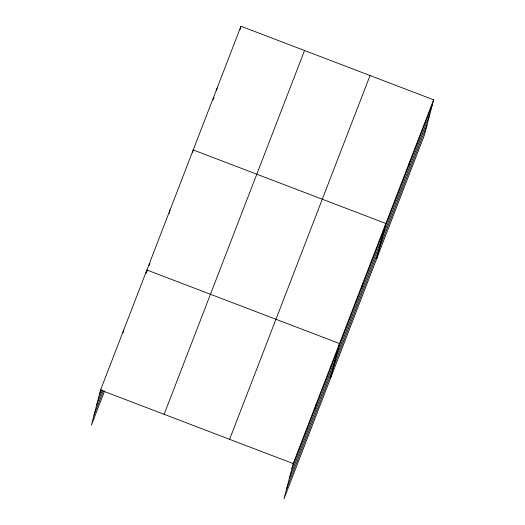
<?xml version="1.0" encoding="UTF-8"?>
<svg xmlns="http://www.w3.org/2000/svg" width="525" height="525" viewBox="0 0 525 525"><rect width="100%" height="100%" fill="white"/><g stroke="black" fill="none" stroke-linecap="round" stroke-linejoin="round"><path stroke-width="0.79" d="M433.611 99.796L293.193 463.601L284.032 498.75L424.456 134.951L433.611 99.796L240.968 26.25L100.544 390.049L91.389 425.204L104.587 391.007M122.994 332.771L123.71 330.022M145.989 273.433L146.882 269.994L339.531 343.547L330.376 378.696M169.155 213.406L170.054 209.967M192.504 152.69L193.22 149.94L385.868 223.493L376.714 258.641M216.379 90.845L217.094 88.095M240.069 29.689L240.968 26.25M315.105 408.384L316.358 403.574M361.449 288.33L362.703 283.52M408.489 166.458L409.743 161.648M99.291 394.859L101.345 389.543M146.508 272.527L147.387 270.25M149.146 265.689L150.032 263.412M213.189 99.776L214.075 97.486M96.679 404.873L102.257 390.436M93.995 415.19L103.379 390.876M164.115 414.323L304.539 50.518M229.615 439.327L370.04 75.528M291.939 468.412L432.357 104.606M289.327 478.419L429.752 114.621M286.643 488.736L427.068 124.937M100.544 390.049L293.193 463.601"/></g></svg>
